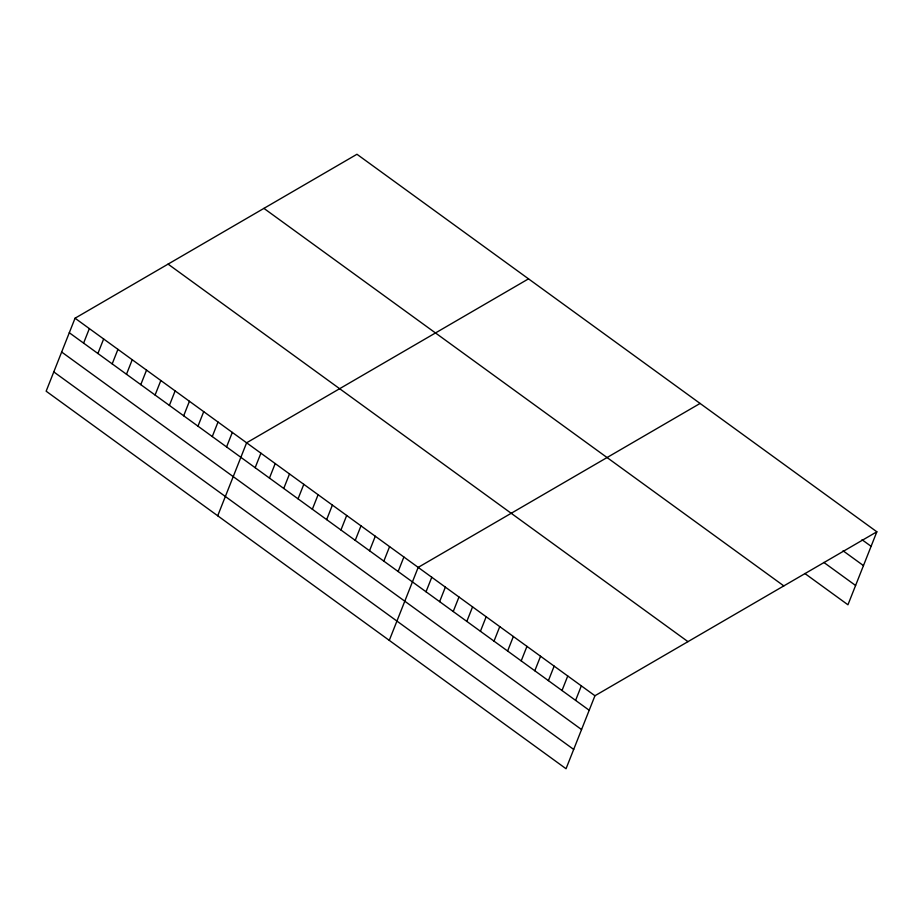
<?xml version="1.0" encoding="UTF-8"?>
<svg xmlns="http://www.w3.org/2000/svg" width="923" height="923" viewBox="0 0 923 923"><rect width="100%" height="100%" fill="white"/><g stroke="black" fill="none" stroke-linecap="round" stroke-linejoin="round"><path stroke-width="1.38" d="M75.051 318.216L46.15 391.202L566.041 768.732L594.943 695.746L876.85 531.798L356.959 154.268L75.051 318.216L594.943 695.746M83.601 343.114L89.346 328.6M97.896 353.497L103.641 338.983M112.191 363.881L117.936 349.367M126.486 374.265L132.231 359.751M140.781 384.649L146.538 370.123M155.087 395.032L160.833 380.507M169.382 405.405L175.128 390.891M183.677 415.788L189.423 401.274M197.972 426.172L203.718 411.658M212.267 436.556L218.013 422.042M226.562 446.94L232.319 432.414M217.713 515.784L246.614 442.798L528.521 278.85M255.163 467.696L260.909 453.181M269.458 478.079L275.204 463.565M283.753 488.463L289.499 473.949M298.048 498.847L303.805 484.333M312.355 509.231L318.1 494.716M326.65 519.614L332.395 505.089M340.945 529.998L346.69 515.472M355.24 540.37L360.985 525.856M369.535 550.754L375.292 536.24M383.841 561.138L389.587 546.624M398.136 571.522L403.882 557.007M389.287 640.366L418.177 567.391L700.084 403.443M426.022 591.781L431.779 577.256M439.625 601.646L445.371 587.132M453.228 611.522L458.973 597.008M466.819 621.398L472.564 606.884M480.421 631.274L486.167 616.76M494.013 641.15L499.758 626.625M507.615 651.015L513.361 636.501M521.207 660.891L526.952 646.377M534.809 670.767L540.555 656.253M548.4 680.643L554.146 666.129M562.003 690.519L567.749 675.994M575.594 700.384L581.34 685.87M876.85 531.798L847.949 604.784L804.891 573.518M862.036 539.736L871.104 546.312M843.068 550.8L863.466 565.614M823.87 562.453L855.598 585.494M263.92 208.379L783.823 585.897M168.078 264.116L687.97 641.647M69.294 332.73L589.197 710.26M61.656 352.032L581.559 729.562M53.788 371.911L573.691 749.43"/></g></svg>
